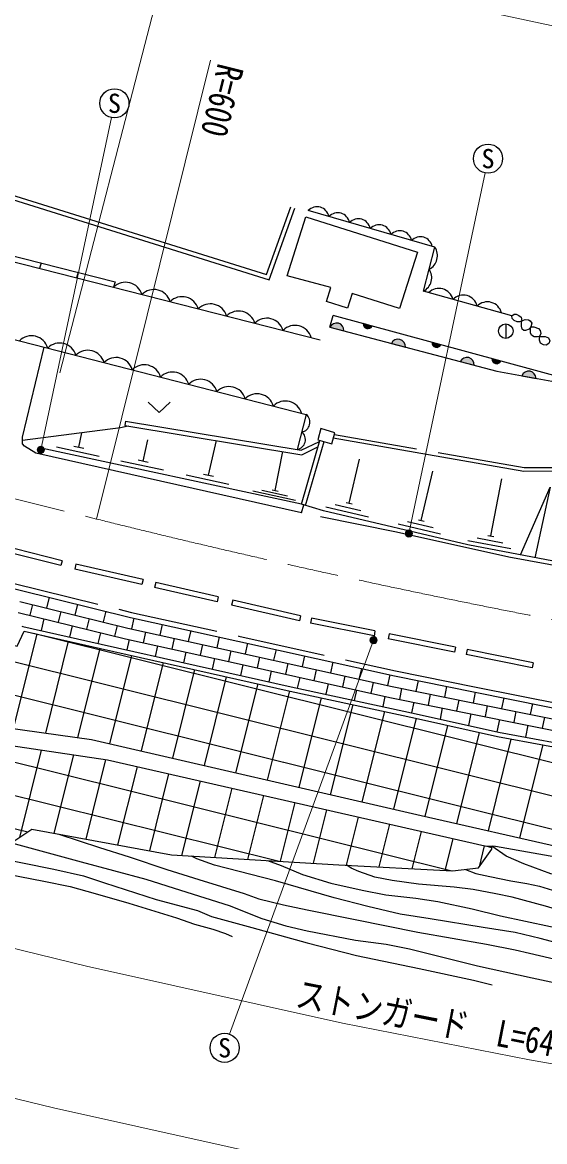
# Model space of a CAD drawing. Units: millimetres, scale not verified. Extents: x 40000 to 680000, y 20000 to 380000.
# Drawn here: x 107186 to 143042, y 242811 to 319689 of the extents above; entities that cross this region are included whole.
import ezdxf
from ezdxf.enums import TextEntityAlignment as Align

# ---------------------------------------------------------------- set-up
doc = ezdxf.new("R2010")
doc.units = ezdxf.units.MM
doc.header["$LTSCALE"] = 1000
doc.linetypes.add('CHAIN', pattern=[18.5, 12, -1.5, 3.5, -1.5])
doc.linetypes.add('DASHED', pattern=[7.5, 6, -1.5])
for name, color, linetype, lineweight in [('M-BGD', 7, 'Continuous', 25), ('M-BMK', 2, 'CHAIN', 13), ('M-STR-HTXT', 7, 'Continuous', 13), ('M-STR-STRC', 7, 'Continuous', 25)]:
    doc.layers.add(name, color=color, linetype=linetype, lineweight=lineweight)
doc.styles.add('ＭＳ ゴシック', font='')
doc.styles.get('ＭＳ ゴシック').set_extended_font_data('MS Gothic')

msp = doc.modelspace()

# ---------------------------------------------------------------- hatches: boundary and pattern name
at = {"layer": 'M-BGD'}
for points in [[(128299, 298755, -0.82183), (129257, 298503)], [(130592, 298998), (131196, 298834, -0.84072)], [(132522, 297641, -0.82183), (133480, 297388)], [(135312, 297712), (135916, 297548, -0.84072)], [(137247, 296394, -0.82183), (138205, 296141)], [(139429, 296590), (140033, 296426, -0.84072)], [(141481, 295416, -0.82183), (142455, 295239)]]:
    msp.add_hatch(color=256, dxfattribs=at).paths.add_polyline_path(points)
at = {"layer": 'M-STR-HTXT'}
for points in [[(108666, 290462, -1), (108244, 290193, -1)], [(133940, 284711, -1), (133518, 284441, -1)], [(131071, 277153, -1), (131526, 277359, -0.41421), (131402, 277028, -0.41421)]]:
    msp.add_hatch(color=256, dxfattribs=at).paths.add_polyline_path(points)

# ---------------------------------------------------------------- linework, layer by layer
at = {"layer": 'M-BGD'}
for p, q in [((105923, 303817), (113550, 301878)), ((108466, 303170), (108367, 302783)), ((111008, 302524), (110909, 302137)), ((113550, 301878), (113451, 301491)), ((101175, 299316), (126679, 292756)), ((128298, 298756), (128519, 299563)), ((148315, 294169), (128519, 299563)), ((128299, 298755), (129257, 298503)), ((131196, 298834), (130592, 298998)), ((140375, 298980), (140375, 297980)), ((132522, 297641), (133480, 297388)), ((135916, 297548), (135312, 297712)), ((137247, 296394), (138205, 296141)), ((140033, 296426), (139429, 296590)), ((141481, 295416), (142455, 295239)), ((114270, 292296), (114221, 292000)), ((126679, 292756), (126060, 290350)), ((111053, 290512), (111265, 291492)), ((115480, 289556), (115796, 291023)), ((119963, 288589), (120509, 290962)), ((126339, 286599), (127607, 290974)), ((126626, 286513), (127896, 290891)), ((126339, 286599), (108482, 290453)), ((109524, 290535), (112456, 289902)), ((110711, 290586), (111395, 290438)), ((124549, 287537), (125071, 290209)), ((113950, 289580), (116883, 288947)), ((115138, 289630), (115822, 289483)), ((129617, 286656), (130333, 289678)), ((118434, 288612), (121366, 287979)), ((119621, 288662), (120306, 288515)), ((134576, 285482), (135377, 288864)), ((139352, 284415), (140101, 288329)), ((123632, 287551), (125391, 287171)), ((124344, 287582), (124755, 287493)), ((123007, 287502), (125940, 286869)), ((126353, 286009), (126513, 286547)), ((128019, 286418), (130939, 285727)), ((128672, 286571), (130424, 286157)), ((129413, 286704), (129822, 286608)), ((132978, 285244), (135898, 284553)), ((133631, 285397), (135383, 284983)), ((134372, 285530), (134781, 285434)), ((139146, 284454), (139559, 284376)), ((109919, 282711), (105596, 283803)), ((137766, 284108), (140713, 283544)), ((138412, 284290), (140180, 283951)), ((109833, 282372), (105511, 283464)), ((109919, 282711), (109833, 282372)), ((110861, 282479), (110782, 282138)), ((115471, 281419), (110861, 282479)), ((115392, 281078), (110782, 282138)), ((115471, 281419), (115392, 281078)), ((116339, 281220), (116260, 280879)), ((120561, 279890), (116260, 280879)), ((120639, 280231), (116339, 281220)), ((109029, 280198), (108847, 279463)), ((120639, 280231), (120561, 279890)), ((121628, 280004), (121549, 279662)), ((126288, 278932), (121628, 280004)), ((81220, 279810), (148658, 262996)), ((91545, 279526), (154265, 263888)), ((107876, 279703), (107695, 278967)), ((109818, 279223), (109636, 278488)), ((110970, 279719), (110789, 278983)), ((112912, 279239), (112730, 278504)), ((126210, 278591), (121549, 279662)), ((108665, 278727), (108465, 277917)), ((111760, 278744), (111578, 278008)), ((114837, 278770), (114673, 278030)), ((116790, 278339), (116626, 277599)), ((126288, 278932), (126210, 278591)), ((127045, 278763), (126976, 278420)), ((131340, 277542), (126976, 278420)), ((131390, 277889), (127045, 278763)), ((71200, 277727), (136664, 261405)), ((108172, 277676), (106551, 271178)), ((107955, 277726), (160295, 264676)), ((110607, 278248), (110415, 277472)), ((112549, 277768), (112366, 277027)), ((113701, 278264), (113520, 277529)), ((115650, 277815), (115487, 277075)), ((118743, 277908), (118579, 277168)), ((131390, 277889), (131334, 277503)), ((132363, 277693), (132294, 277350)), ((136928, 276775), (132363, 277693)), ((110339, 277182), (108765, 270870)), ((114510, 277290), (114354, 276581)), ((116463, 276860), (116305, 276144)), ((117603, 277384), (117440, 276644)), ((119556, 276953), (119393, 276213)), ((120696, 277477), (120532, 276737)), ((122650, 277045), (122485, 276305)), ((136859, 276432), (132294, 277350)), ((136928, 276775), (136859, 276432)), ((112506, 276688), (110979, 270562)), ((114676, 276201), (113165, 270144)), ((118416, 276429), (118257, 275706)), ((120369, 275998), (120208, 275269)), ((121509, 276522), (121346, 275782)), ((123461, 276088), (123297, 275349)), ((124602, 276611), (124438, 275871)), ((126554, 276176), (126390, 275437)), ((137716, 276617), (137647, 276273)), ((142180, 275362), (137647, 276273)), ((142249, 275705), (137716, 276617)), ((70641, 275576), (124814, 262069)), ((116845, 275715), (115331, 269644)), ((119014, 275229), (117497, 269143)), ((122321, 275566), (122158, 274832)), ((125414, 275654), (125249, 274914)), ((128507, 275742), (128342, 275003)), ((130459, 275308), (130294, 274568)), ((142249, 275705), (142180, 275362)), ((121184, 274743), (119663, 268643)), ((124273, 275132), (124109, 274395)), ((126225, 274697), (126061, 273961)), ((127366, 275220), (127201, 274480)), ((129318, 274785), (129154, 274046)), ((132411, 274874), (132247, 274134)), ((134355, 274477), (134206, 273734)), ((123353, 274257), (121828, 268142)), ((125522, 273771), (123994, 267641)), ((128178, 274263), (128016, 273538)), ((130130, 273829), (129971, 273116)), ((131270, 274351), (131106, 273612)), ((133226, 273931), (133077, 273188)), ((136316, 274083), (136167, 273340)), ((138278, 273689), (138128, 272947)), ((70081, 273425), (107552, 264083)), ((127696, 273301), (126160, 267141)), ((132082, 273395), (131926, 272693)), ((134057, 272991), (133911, 272264)), ((135187, 273537), (135038, 272794)), ((137147, 273144), (136998, 272401)), ((140238, 273294), (140089, 272552)), ((129869, 272831), (128325, 266640)), ((132042, 272361), (130491, 266140)), ((136018, 272598), (135864, 271828)), ((137978, 272204), (137814, 271390)), ((139108, 272749), (138959, 272007)), ((141069, 272354), (140919, 271611)), ((142199, 272899), (142049, 272157)), ((134216, 271890), (132657, 265639)), ((136385, 271403), (134823, 265139)), ((139939, 271809), (139766, 270952)), ((141899, 271414), (141732, 270584)), ((143029, 271959), (142880, 271216)), ((138554, 270916), (136991, 264648)), ((140731, 270464), (139159, 264157)), ((142921, 270058), (141327, 263666)), ((108475, 269707), (106978, 263701)), ((110684, 269379), (109341, 263992)), ((112893, 269050), (111531, 263588)), ((115062, 268565), (113721, 263185)), ((117229, 268071), (115911, 262781)), ((119397, 267576), (118121, 262462)), ((121564, 267082), (120379, 262329)), ((123731, 266587), (122637, 262197)), ((125898, 266093), (124894, 262065)), ((128066, 265598), (127152, 261932)), ((130233, 265104), (129410, 261802)), ((132400, 264609), (131669, 261678)), ((134567, 264115), (133929, 261555)), ((136735, 263620), (136189, 261431)), ((138902, 263126), (138542, 261683)), ((138986, 263117), (139407, 263012))]:
    msp.add_line(p, q, dxfattribs=at)
for points in [[(83709, 312703), (87231, 314862), (92699, 313590), (92924, 311878), (98164, 307293), (100432, 304834), (101816, 303990), (103617, 303990), (127621, 297889)], [(102962, 312415), (101952, 308932), (124138, 301999), (125893, 306920)], [(103250, 312332), (102322, 309130), (123952, 302371), (125610, 307020)], [(140787, 299539), (134721, 301226), (135511, 304246), (126815, 306771)], [(128299, 298755), (139759, 295731), (148315, 294169)], [(126353, 286009), (108098, 290107), (107324, 290591), (107196, 290748), (107202, 291200), (108670, 297388)], [(115828, 293601), (116578, 292901), (117328, 293601)], [(114270, 292296), (126324, 290307), (127589, 290911)], [(114444, 291963), (113913, 291829), (107199, 290974)], [(114221, 292000), (126368, 289995), (127477, 290525)], [(146399, 288855), (141619, 288848), (128535, 291122)], [(74103, 288888), (82635, 286827), (99167, 282634), (114606, 278821), (121975, 277195), (132726, 274804), (138272, 273691), (145644, 272205), (155501, 270479), (159154, 269901), (167256, 268672), (181808, 266658), (183470, 265068), (185225, 264145), (187039, 263115), (191678, 259618), (195862, 255535), (198161, 258257), (199275, 258942)], [(141381, 283110), (143432, 287775), (142378, 282920)], [(257003, 271811), (245394, 271855), (232042, 272319), (221851, 272682), (213816, 273244), (205571, 274114), (193239, 275567), (182296, 276788), (173740, 277829), (165355, 278970), (161187, 279587), (154441, 280802), (146060, 282215), (137760, 283803), (127862, 286147), (126339, 286599)], [(257003, 271380), (247043, 271496), (230974, 272013), (215073, 272797), (206062, 273586), (194195, 274687), (186500, 275641), (175276, 277113), (162189, 279038), (150440, 281139), (140594, 282955), (132879, 284674), (127661, 285721)], [(72966, 280098), (77746, 278712), (85883, 276587), (95612, 274036), (104872, 271411), (111931, 270430), (134556, 265200), (144438, 262961), (146454, 262812), (147716, 262852), (150181, 263228), (158916, 264641), (167556, 264858), (170114, 265495)], [(107000, 279919), (114434, 278083), (121812, 276455), (132569, 274062), (138123, 272948), (145504, 271460), (155377, 269732), (159038, 269152), (167147, 267922), (177201, 266531)], [(97554, 279211), (106838, 276853), (107315, 277869)], [(106888, 279166), (114261, 277345), (121648, 275716), (132412, 273321), (137974, 272205), (145364, 270716), (155252, 268985), (158922, 268404), (167038, 267172), (174285, 266170)], [(71483, 278816), (88821, 274360), (104530, 270295), (113023, 269031), (138936, 263118), (139665, 263101), (147829, 261661), (153189, 259816), (156440, 259389), (183437, 253952)], [(107147, 278219), (107225, 278200), (112606, 276973), (125631, 274054), (134234, 272194), (139870, 270928), (146317, 269735), (155569, 267946), (163158, 266843), (170646, 265719)], [(107316, 277871), (112540, 276680), (125567, 273761), (134169, 271901), (139810, 270634), (146261, 269440), (155519, 267651), (163114, 266546), (170114, 265495)], [(69510, 271232), (82651, 269449), (88854, 268587), (92101, 266153), (93795, 265342), (94806, 266566), (98057, 265767), (102519, 262135), (104177, 261840), (107834, 264270), (117423, 262502), (128902, 261830), (136717, 261402), (138499, 261622), (139407, 262902), (139407, 263107)], [(89710, 264448), (95955, 263059), (101106, 262140), (104512, 261501), (108652, 260691), (110468, 260330), (112179, 259843), (114495, 259192), (117777, 258192), (118992, 257752), (120273, 257400), (121133, 257095), (121587, 256895)], [(109682, 263929), (112469, 263004), (114517, 262375), (117103, 261507), (119296, 260819), (122409, 259857), (123431, 259488), (125125, 259078), (126749, 258736), (130044, 258073), (134331, 257190), (139059, 256362), (141022, 255981), (142000, 255762), (144454, 255182), (146298, 254575), (149729, 253633), (151122, 253263), (153084, 252959), (154315, 252799), (158357, 252420), (161772, 252193), (163555, 252169), (165976, 252190)], [(106433, 263339), (111231, 262028), (115658, 260834), (118052, 260091), (121376, 259021), (123631, 258127), (125269, 257641), (126732, 257292), (130052, 256651), (132167, 256367), (133764, 256047), (138432, 254887), (142181, 254050), (145606, 253333), (149463, 252513), (151450, 252091), (153825, 251686), (155378, 251374), (156680, 251203), (158754, 250962), (160578, 250833), (162388, 250848), (165314, 250978), (167806, 251086)], [(158154, 257655), (155905, 257947), (153958, 258230), (151752, 258595), (150295, 259023), (147879, 259861), (145521, 260669), (143480, 261207), (141612, 261880), (140401, 262417), (139407, 263107)], [(105010, 262393), (109353, 261519), (111382, 261056), (112823, 260589), (116364, 259446), (119211, 258683), (120174, 258265), (122942, 257508), (126734, 256476), (130125, 255603), (134434, 254708), (138163, 253899), (139431, 253578)], [(164100, 253321), (161955, 253276), (159838, 253470), (157659, 253662), (155663, 253725), (154141, 253850), (152429, 254169), (150718, 254545), (148203, 255231), (145221, 256103), (142730, 256757), (141022, 257169), (138821, 257512), (135181, 258103), (133113, 258436), (130903, 258957), (128604, 259563), (124555, 260719), (120380, 261805), (119153, 262228), (118808, 262421)], [(124018, 262116), (124945, 261767), (126424, 261158), (128375, 260573), (130523, 260073), (132147, 259764), (134195, 259542), (135704, 259302), (138068, 258796), (140007, 258312), (143435, 257594), (147488, 256687), (151094, 255856), (152883, 255450), (153768, 255249), (155267, 255007), (157304, 254862), (159380, 254768), (161294, 254533), (162294, 254411)], [(161504, 255030), (158526, 255400), (155605, 255926), (153425, 256355), (150851, 256944), (149183, 257434), (146080, 258188), (144642, 258519), (143111, 258984), (140814, 259604), (139690, 259836), (138137, 260134), (136822, 260278), (134392, 260490), (132580, 260745), (131384, 260980), (130284, 261357), (129764, 261593), (129455, 261800)], [(137608, 261512), (138320, 261237), (139270, 261019), (140731, 260731), (141815, 260544), (142702, 260360), (143585, 260086), (144795, 259634), (145869, 259244), (147102, 258816), (148537, 258452), (149948, 258197), (151903, 257544), (153423, 257130), (154604, 256785), (155352, 256678), (156229, 256576), (157046, 256487), (158309, 256446), (158945, 256492), (159464, 256628)]]:
    msp.add_lwpolyline(points, dxfattribs=at)
for points in [[(125367, 302278), (126657, 306330), (134306, 303895), (133077, 300036), (129826, 301071), (129501, 300051), (128058, 300511), (128369, 301487)], [(140787, 299539), (140942, 299638), (141099, 299638), (141282, 299551), (141425, 299430), (141487, 299187), (141349, 299125), (141157, 299125), (140946, 299215), (140803, 299349)], [(141487, 299187), (141707, 299286), (141944, 299263), (142054, 299179), (142155, 299024), (142107, 298782), (141981, 298616), (141719, 298523), (141609, 298523), (141493, 298627), (141448, 298821), (141448, 298999)], [(142107, 298782), (142305, 298782), (142626, 298660), (142733, 298525), (142781, 298314), (142680, 298114), (142550, 298089), (142333, 298089), (142133, 298213), (142068, 298356), (142068, 298624)], [(142680, 298114), (143078, 298114), (143307, 298011), (143403, 297808), (143343, 297625), (143151, 297526), (142971, 297534), (142765, 297650), (142680, 297850)], [(127463, 291016), (128424, 290737), (128647, 291506), (127686, 291784)]]:
    msp.add_lwpolyline(points, close=True, dxfattribs=at)
at = {"layer": 'M-BGD', "linetype": 'DASHED'}
for points in [[(180962, 281208), (173361, 282075), (161741, 285608), (160526, 285731), (148533, 289095), (146400, 289105), (141641, 289098), (128605, 291363)], [(74191, 289227), (82719, 287167), (99252, 282973), (114686, 279162), (122051, 277537), (132798, 275146), (138341, 274034), (145709, 272549), (155559, 270824), (159208, 270247), (167306, 269018), (181968, 266989), (183676, 265355), (185393, 264452), (187232, 263409), (191906, 259884), (195837, 256048), (197930, 258525), (199092, 259240)]]:
    msp.add_lwpolyline(points, dxfattribs=at)
at = {"layer": 'M-BGD'}
msp.add_circle((140375, 298480), 500, dxfattribs=at)
for centre, radius, start, end in [((127414, 306185), 838, 11.96704, 135.65668), ((128833, 305773), 838, 11.96704, 135.65668), ((130252, 305361), 838, 11.96704, 135.65668), ((131671, 304949), 838, 11.96704, 135.65668), ((133090, 304537), 838, 11.96704, 135.65668), ((134509, 304125), 838, 11.96704, 135.65668), ((134634, 303669), 1050, 297.33602, 33.37014), ((134239, 302159), 1050, 297.33602, 33.37014), ((114275, 300674), 1160, 16.22502, 135.25464), ((135786, 300426), 991, 13.79563, 135.12304), ((116214, 300181), 1160, 16.22502, 135.25464), ((118152, 299688), 1160, 16.22502, 135.25464), ((137450, 299963), 991, 13.79563, 135.12304), ((120090, 299196), 1160, 16.22502, 135.25464), ((122029, 298703), 1160, 16.22502, 135.25464), ((139113, 299501), 991, 13.79563, 135.12304), ((123967, 298210), 1160, 16.22502, 135.25464), ((125906, 297718), 1160, 16.22502, 135.25464), ((128753, 298534), 505, 356.38602, 154.04421), ((130909, 298969), 318, 174.64726, 334.86499), ((107807, 297002), 1160, 16.06071, 135.09033), ((109744, 296504), 1160, 16.06071, 135.09033), ((132976, 297420), 505, 356.38602, 154.04421), ((135628, 297683), 318, 174.64726, 334.86499), ((111681, 296006), 1160, 16.06071, 135.09033), ((113618, 295508), 1160, 16.06071, 135.09033), ((115555, 295010), 1160, 16.06071, 135.09033), ((137701, 296173), 505, 356.38602, 154.04421), ((139745, 296560), 318, 174.64726, 334.86499), ((117492, 294511), 1160, 16.06071, 135.09033), ((141950, 295231), 505, 0.82299, 158.48118), ((119429, 294013), 1160, 16.06071, 135.09033), ((121366, 293515), 1160, 16.06071, 135.09033), ((123303, 293017), 1160, 16.06071, 135.09033), ((125240, 292519), 1160, 16.06071, 135.09033), ((126244, 292227), 686, 280.60671, 50.54432), ((125934, 291024), 686, 280.60671, 50.54432)]:
    msp.add_arc(centre, radius, start, end, dxfattribs=at)
at = {"layer": 'M-BMK'}
msp.add_line((75619, 294714), (112283, 285572), dxfattribs=at)
msp.add_arc((257263, 867793), 600000, 256.01703, 281.62515, dxfattribs=at)
at = {"layer": 'M-STR-HTXT'}
for p, q in [((109754, 295619), (117754, 326481)), ((120091, 317084), (112283, 285572)), ((108455, 290328), (113296, 313154)), ((133729, 284576), (138950, 309354)), ((131299, 277256), (121413, 250194))]:
    msp.add_line(p, q, dxfattribs=at)
for points in [[(117503, 325513), (121059, 324609), (126730, 323219), (134484, 321418), (143802, 319407), (153220, 317543), (162155, 315928), (170266, 314592), (179447, 313226), (189490, 311909), (204321, 310301), (217708, 309192), (226983, 308612), (238155, 308119), (252241, 307815), (257783, 307786)], [(176097, 243059), (164077, 244723), (154394, 246248), (142000, 248427), (129155, 250956), (111584, 254868), (105017, 256466), (102329, 257136)], [(192912, 231037), (192776, 231050), (182355, 232192), (176356, 232927), (162613, 234830), (152750, 236384), (140168, 238596), (127102, 241168), (109315, 245128), (102625, 246756), (65548, 256000)]]:
    msp.add_lwpolyline(points, dxfattribs=at)
for centre in [(108455, 290328), (133729, 284576), (131299, 277256)]:
    msp.add_circle(centre, 250, dxfattribs=at)
at = {"layer": 'M-STR-STRC'}
for centre in [(113504, 314132), (139156, 310332), (121070, 249255)]:
    msp.add_circle(centre, 1000, dxfattribs=at)

# ---------------------------------------------------------------- texts
at = {"layer": 'M-STR-HTXT', "style": 'ＭＳ ゴシック', "width": 0.8}
msp.add_text('R=600', height=1833, rotation=256.085, dxfattribs=at).set_placement((120091, 317084), align=Align.BOTTOM_LEFT)
msp.add_text('ストンガード\u3000L=64.0', height=1833, rotation=348.862, dxfattribs=at).set_placement((135567, 249641), align=Align.BOTTOM_CENTER)
at = {"layer": 'M-STR-STRC', "style": 'ＭＳ ゴシック'}
for p in [(113504, 314132), (139156, 310332), (121070, 249255)]:
    msp.add_text('S', height=1320, dxfattribs=at).set_placement(p, align=Align.MIDDLE_CENTER)

doc.saveas('drawing.dxf')
